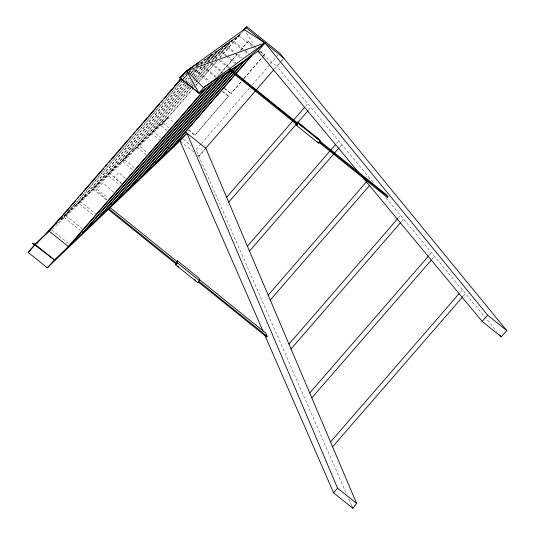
<?xml version="1.0" encoding="UTF-8"?>
<svg xmlns="http://www.w3.org/2000/svg" width="535" height="535" viewBox="0 0 535 535"><rect width="100%" height="100%" fill="white"/><g stroke="black" fill="none" stroke-linecap="round" stroke-linejoin="round"><path stroke-width="0.4" stroke-dasharray="2.67 2.01" d="M180.817 81.969L182.87 79.481M183.385 78.859L188.514 72.646M189.029 72.024L191.075 69.537M185.464 76.612L187.003 74.746M189.056 72.258L190.085 71.015M190.413 73.603L194.004 69.256M196.566 66.146L197.596 64.902L195.73 66.226M191.978 71.978L194.031 69.49M196.599 66.38L197.622 65.136M193.851 72.7L197.442 68.353M201.033 63.999L204.109 60.268M201.06 64.233L204.651 59.887M200.364 68.065L201.394 66.828M203.955 63.718L210.623 55.64M211.164 55.252L205.012 62.709L211.98 54.67L218.507 59.933M206.878 63.438L217.136 51.006M211.526 58.074L217.685 50.618M213.398 58.803L223.657 46.371M218.039 53.447L224.198 45.983M219.912 54.169L230.17 41.737M224.56 48.812L230.712 41.349M195.937 66.313L238.944 35.725L241.004 33.25M221.035 47.775L238.944 35.725L241.064 33.203M372.734 181.86L276.929 66.373L280.119 62.575M280.648 61.946L282.774 59.412M183.237 76.298L186.735 72.626L182.368 77.662M182.883 79.588L63.672 217.07L80.404 230.552M183.398 78.993L187.076 74.753M189.216 72.278L190.293 71.041M181.786 81.213L65.497 215.317L82.229 228.799M182.328 80.584L187.243 74.92M189.43 72.399L190.52 71.142M187.337 77.334L78.291 203.093L93.745 215.545M190.433 73.763L194.125 69.503M196.806 66.414L198.953 63.939L198.137 64.514M184.468 80.999L80.116 201.347L95.571 213.799M185.016 80.37L187.745 77.221M191.022 73.442L194.299 69.657M197.034 66.507L199.762 63.357L238.857 35.557L222.353 46.732M184.588 83.38L92.903 189.116L107.087 200.545M185.137 82.751L189.49 77.729M191.67 75.214L198.498 67.343M201.18 64.253L205.467 59.305L210.081 63.023M184.956 83.32L94.728 187.37L108.277 198.284M185.505 82.691L189.33 78.277M192.065 75.121L198.077 68.186M201.361 64.401L206.283 58.723L210.897 62.441M186.193 84.416L107.522 175.139L119.786 185.03M186.735 83.788L190.005 80.016M193.275 76.244L201.401 66.875M186.521 84.39L109.347 173.393L121.612 183.278M187.069 83.761L190.353 79.976M193.637 76.184L202.397 66.086M205.132 62.929L212.796 54.095L218.046 58.322M188.868 84.202L122.134 161.169L133.128 170.023M189.417 83.574L192.145 80.431M192.694 79.802L194.332 77.909M194.874 77.281L206.336 64.066M207.914 62.247L218.494 50.036L225.663 55.814M187.711 85.901L123.96 159.423L134.954 168.278M188.253 85.272L191.523 81.507M194.793 77.735L205.146 65.798M208.958 61.398L219.31 49.461L227.114 55.747M188.808 87.158L136.753 147.192L146.47 155.023M190.988 84.637L193.175 82.122M193.724 81.487L208.476 64.474M211.76 60.696L225.014 45.408L234.089 52.724M189.29 86.958L138.578 145.446L147.66 152.763M189.838 86.329L192.018 83.814M195.288 80.043L208.924 64.32M212.194 60.549L225.823 44.826L234.905 52.142M191.45 86.998L151.365 133.215L159.811 140.016M191.991 86.362L194.185 83.841M194.733 83.206L196.92 80.685M197.468 80.049L212.248 63.01M215.531 59.218L231.528 40.774L242.522 49.628M190.855 88.034L153.197 131.47L160.995 137.756M191.403 87.406L193.041 85.52M196.318 81.741L212.689 62.856M215.418 59.706L232.344 40.192L249.076 53.674M167.221 130.674L160.841 125.531L192.948 88.502M193.496 87.874L195.135 85.981M195.683 85.353L197.321 83.46M199.508 80.939L216.996 60.769M219.731 57.619L240.951 33.15M52.303 229.314L163.275 123.204L192.246 89.793M196.077 85.379L197.716 83.487M198.264 82.858L217.397 60.789M220.126 57.64L243.084 31.164M217.718 76.485L237.279 53.928M240.536 50.17L248.146 41.396L253.189 45.462M219.945 74.211L237.333 54.162M240.589 50.404L248.146 41.396M228.532 96.139L194.9 135.221L228.532 96.139L222.226 91.057M241.232 81.788L230.913 93.692L241.178 81.554M243.893 78.418L262.912 56.489M263.454 55.861L264.544 54.61L260.13 51.052M243.953 78.658L262.966 56.723M263.514 56.101L264.544 54.61M200.993 143.962L196.077 149.633L346.74 494.474M201.541 143.326L249.644 87.854M252.38 84.697L269.874 64.528M270.422 63.899L276.435 56.964M276.983 56.329L278.073 55.072M197.542 155.11L198.846 156.16L204.838 149.245M274.575 68.828L279.477 63.17M281.657 60.662L283.831 58.148M305.652 106.144L307.832 103.629M308.2 110.491L310.929 107.354M336.548 143.407L338.742 140.879M339.645 147.125L341.832 144.604M368.555 179.392L369.645 178.135M398.361 217.912L400.548 215.391M401.451 221.637L403.637 219.116M429.264 255.162L431.451 252.647M431.812 259.515L434.54 256.372M460.167 292.424L462.354 289.896M463.256 296.149L465.443 293.621M160.841 125.531L167.816 117.754L173.561 122.375M198.846 156.16L205.848 148.356M75.288 203.668L59.479 221.075M61.846 218.815L70.64 209.031M75.241 206.002L89.907 189.698M76.458 204.838L85.259 195.054M89.86 192.032L104.519 175.721M91.077 190.861L99.871 181.077M104.472 178.055L119.138 161.744M105.696 176.891L114.49 167.107M119.091 164.078L133.75 147.774M120.308 162.914L129.102 153.13M133.703 150.101L148.369 133.797M134.927 148.937L143.721 139.154M148.322 136.131L162.981 119.82M149.539 134.967L158.34 125.177M61.037 219.591L167.809 117.493M57.426 223.302L167.816 117.754M37.229 243.726L38.433 242.576M205.855 59.258L212.796 54.095M210.014 55.185L215.525 51.48M248.2 41.63L253.242 45.696M260.812 51.795L264.598 54.844M238.944 35.725L252.339 46.518M252.975 47.033L254.887 48.571M262.611 54.837L276.929 66.373M245.07 51.688L248.26 54.256M237.46 54.196L242.562 58.308M234.731 53.232L241.104 58.375M227.756 56.262L236.042 62.943M226.298 56.329L235.233 63.518M220.601 60.381L229.528 67.577M219.149 60.448L228.712 68.152M211.532 62.956L223.015 72.205M210.716 63.538L222.199 72.787M203.106 66.052L216.501 76.839M199.1 64.06L215.685 77.421M224.546 88.375L230.859 93.458M224.6 88.609L230.913 93.692M195.315 69.657L209.981 81.474M222.279 91.291L228.585 96.374M193.864 69.717L208.53 81.541M185.919 73.201L187.344 74.352M188.541 129.905L194.847 134.987M188.594 130.139L194.9 135.221M163.275 123.204L169.067 127.865M183.211 139.267L191.577 146.008M180.623 141.474L193.643 151.96M51.674 229.93L69.53 244.321M125.444 178.436L118.93 172.544L114.062 177.199L121.164 183.632M113.514 192.219L103.061 182.763L95.752 189.751L106.819 199.762M385.855 197.676L497.035 331.707M246.341 33.016L254.466 45.569M254.921 46.264L256.272 48.357M348.746 499.068L352.09 506.719"/><path stroke-width="0.8" d="M231.267 70.212L258.077 51.139L264.959 42.94L244.087 29.532L186.601 70.941L179.707 77.628L198.987 93.164L203.567 87.579L264.959 42.94L487.686 315.229L506.819 330.643L501.248 336.782L482.115 321.368L361.553 175.975M174.303 86.603L180.97 78.518M178.951 81.24L181.512 78.137M185.036 131.623L205.848 148.356L356.664 503.522L352.759 508.25L333.626 492.835L337.531 488.107L186.969 133.148L179.974 140.952L47.314 267.794L28.181 252.373L35.725 243.672L35.156 244.334M229.495 69.109L297.828 124.167L297.072 122.736L230.037 68.721L228.92 69.797L297.253 124.856M297.072 122.736L297.647 122.047L319.509 139.668L320.271 141.106L318.546 143.159L296.678 125.538L295.922 124.107M296.678 125.538L298.403 123.485L297.647 122.047M319.589 140.879L385.969 194.365L388.029 196.847L387.454 197.535L319.121 142.477M181.632 78.15L49.059 231.04L68.34 246.582L205.206 88.743M55.794 223.63L56.884 222.373M59.071 219.858L75.435 200.979M77.615 198.465L78.712 197.208M80.344 195.322L82.53 192.801M83.62 191.543L103.262 168.893M105.442 166.378L107.08 164.486M108.719 162.6L110.35 160.714M111.44 159.457L131.082 136.806M133.268 134.285L134.907 132.399M136.539 130.513L138.177 128.621M139.267 127.363L159.457 104.084M161.095 102.198L162.727 100.312M164.365 98.42L181.278 78.919M243.632 30.535L246.916 26.75L279.711 53.179L506.819 330.643M70.165 244.836L206.022 88.161M211.72 84.109L82.958 232.605L81.681 231.575M84.784 230.859L212.535 83.527M218.233 79.474L97.571 218.628L96.293 217.605M99.396 216.882L219.049 78.899M224.747 74.84L112.189 204.658L110.277 203.113M114.015 202.905L225.563 74.265M230.719 70.841L126.802 190.681L125.531 189.651M128.627 188.935L232.083 69.63M237.781 65.578L141.421 176.704L140.143 175.681M143.246 174.958L238.597 64.996M244.294 60.943L156.033 162.727L154.12 161.189M157.865 160.981L245.11 60.361L264.959 42.94L186.601 70.941L179.76 77.809L198.987 93.164L230.632 70.66M250.815 56.309L170.652 148.757L168.739 147.212M172.477 147.011L251.624 55.734M205.386 148.616L273.485 70.085M226.626 197.288L304.562 107.401M228.699 202.176L296.223 124.307M297.313 123.05L307.658 111.119M247.404 246.214L335.458 144.664M249.477 251.109L339.096 147.76M268.182 295.146L366.916 181.278M270.255 300.041L369.464 185.632M288.96 344.079L397.813 218.541M291.033 348.974L400.354 222.894M309.738 393.011L428.722 255.79M311.811 397.906L431.27 260.144M330.516 441.943L459.07 293.682M332.589 446.839L462.708 296.778M176.343 264.27L108.01 209.212L108.592 208.563L176.924 263.621L176.844 261.408L177.426 260.759L199.294 278.374L199.374 280.587L197.629 282.54L175.761 264.919L175.674 262.705M175.761 264.919L177.513 262.973L177.426 260.759M198.211 281.891L266.544 336.95L267.125 336.301L265.741 333.037L199.361 279.551M186.956 133.168L54.396 259.916L32.795 243.478L35.109 244.375L50.885 229.294L35.263 244.495L28.181 252.373L29.993 250.647M46.01 233.955L60.676 217.645M47.227 232.792L56.028 223.001M47.314 267.794L54.396 259.916L35.109 244.375M482.115 321.368L487.686 315.229M109 208.175L109.809 207.399L176.844 261.408M246.916 26.75L243.686 29.993L245.826 27.519L283.831 58.148M180.843 78.545L181.907 79.521L179.707 77.628L182.743 75.468M179.76 77.809L182.341 75.977M194.165 65.818L186.601 70.941L198.987 93.164M195.536 64.889L198.973 62.562M193.489 66.307L186.601 70.941L203.567 87.579L245.11 60.361M195.556 64.916L199 62.602M32.795 243.478L35.263 244.495M260.01 52.738L258.057 51.166L358.885 172.758M298.403 123.485L320.271 141.106M319.696 141.788L388.029 196.847M177.513 262.973L199.374 280.587M198.793 281.243L267.125 336.301M337.531 488.107L356.664 503.522M499.663 334.883L501.248 336.782M317.783 141.721L318.546 143.159M352.09 506.719L352.759 508.25M179.974 140.952L263.146 331.426M264.818 335.251L333.626 492.835M265.989 335.646L266.544 336.95M178.824 266.851A1.799 0.421 41.9 0 1 178.122 266.283M195.556 280.273A1.799 0.421 41.9 0 1 195.228 280.066M194.874 279.798A1.799 0.421 41.9 0 1 194.519 279.497M299.473 123.832L302.128 126.126L299.473 123.832M315.877 137.047L318.526 139.341L315.877 137.047"/></g></svg>
